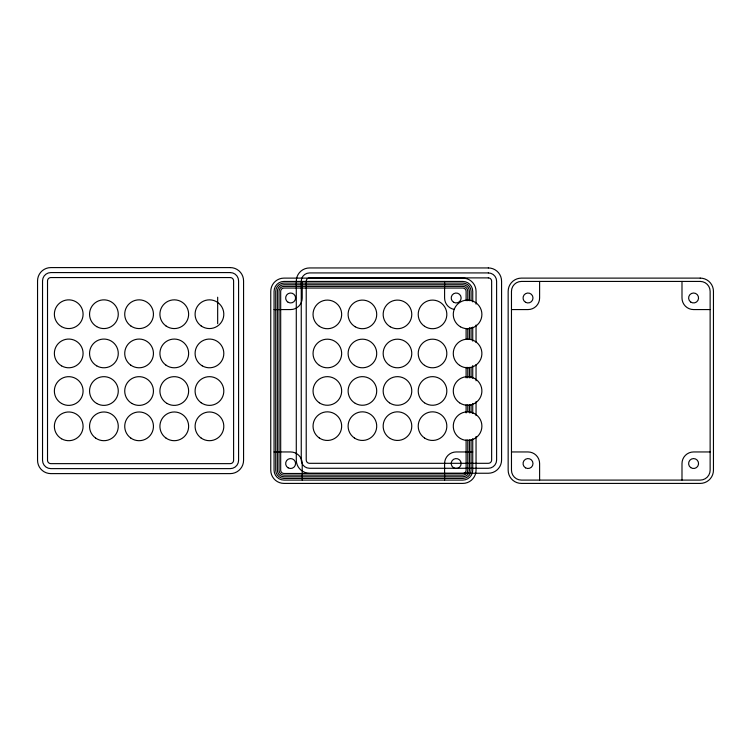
<?xml version="1.0" encoding="UTF-8"?>
<svg xmlns="http://www.w3.org/2000/svg" width="751" height="751" viewBox="0 0 751 751"><rect width="100%" height="100%" fill="white"/><g stroke="black" fill="none" stroke-linecap="round" stroke-linejoin="round"><path stroke-width="1.13" d="M274.059 309.572L290.618 309.572A11.594 11.594 0 0 0 302.212 297.978L302.212 281.428M511.469 309.572L528.028 309.572A11.594 11.594 0 0 0 539.612 297.978L539.612 281.428M710.136 309.572L693.586 309.572A11.594 11.594 0 0 1 681.992 297.978L681.992 281.428M274.059 451.952L290.618 451.952A11.594 11.594 0 0 1 302.212 463.545L302.212 480.096M472.736 451.952L456.176 451.952A11.594 11.594 0 0 0 444.592 463.545L444.592 480.096M511.469 451.952L528.028 451.952A11.594 11.594 0 0 1 539.612 463.545L539.612 480.096M710.136 451.952L693.586 451.952A11.594 11.594 0 0 0 681.992 463.545L681.992 480.096M476.05 304.127L476.05 291.36A13.246 13.246 0 0 0 462.804 278.114L284 278.114A13.246 13.246 0 0 0 270.754 291.36L270.754 470.164A13.246 13.246 0 0 0 284 483.409L462.804 483.409A13.246 13.246 0 0 0 476.05 470.164L476.05 436.491M476.05 325.033L476.05 342.447M476.05 364.507L476.05 380.757M476.05 401.663L476.05 415.594M472.736 301.874L472.736 291.36A9.932 9.932 0 0 0 462.804 281.428L284 281.428A9.932 9.932 0 0 0 274.059 291.36L274.059 470.164A9.932 9.932 0 0 0 284 480.096L462.804 480.096A9.932 9.932 0 0 0 472.736 470.164L472.736 438.612M472.736 327.079L472.736 341.085M472.736 365.587L472.736 378.429M472.736 403.55L472.736 413.435M471.074 300.71L471.074 291.36A8.28 8.28 0 0 0 462.804 283.08L284 283.08A8.28 8.28 0 0 0 275.72 291.36L275.72 470.164A8.28 8.28 0 0 0 284 478.443L462.804 478.443A8.28 8.28 0 0 0 471.074 470.164L471.074 439.776M471.074 327.586L471.074 339.274M471.074 367.323L471.074 377.837M471.074 404.723L471.074 412.9M469.422 300.71L469.422 291.36A6.618 6.618 0 0 0 462.804 284.742L284 284.742A6.618 6.618 0 0 0 277.372 291.36L277.372 470.164A6.618 6.618 0 0 0 284 476.782L462.804 476.782A6.618 6.618 0 0 0 469.422 470.164L469.422 439.776M469.422 327.586L469.422 339.274M469.422 367.323L469.422 377.837M469.422 404.723L469.422 412.9M467.77 300.71L467.77 291.36A4.966 4.966 0 0 0 462.804 286.394L284 286.394A4.966 4.966 0 0 0 279.034 291.36L279.034 470.164A4.966 4.966 0 0 0 284 475.13L462.804 475.13A4.966 4.966 0 0 0 467.77 470.164L467.77 439.776M467.77 328.76L467.77 339.274M467.77 367.323L467.77 377.837M467.77 404.723L467.77 411.726M466.108 300.71L466.108 291.36A3.314 3.314 0 0 0 462.804 288.046L284 288.046A3.314 3.314 0 0 0 280.686 291.36L280.686 470.164A3.314 3.314 0 0 0 284 473.477L462.804 473.477A3.314 3.314 0 0 0 466.108 470.164L466.108 439.776M466.108 328.76L466.108 339.274M466.108 367.323L466.108 377.837M466.108 404.723L466.108 412.9M444.592 281.428L444.592 297.978A11.594 11.594 0 0 0 454.449 309.44M217.668 297.208L217.668 323.7M230.275 267.591L50.843 267.591A13.293 13.293 0 0 0 37.55 280.883L37.55 460.316A13.293 13.293 0 0 0 50.843 473.609L230.275 473.609A13.293 13.293 0 0 0 243.568 460.316L243.568 280.883A13.293 13.293 0 0 0 230.275 267.591M488.328 267.947L309.525 267.947A13.246 13.246 0 0 0 296.288 281.193L296.288 459.997A13.246 13.246 0 0 0 309.525 473.243L488.328 473.243A13.246 13.246 0 0 0 501.574 459.997L501.574 281.193A13.246 13.246 0 0 0 488.328 267.947M230.275 272.575L50.843 272.575A8.308 8.308 0 0 0 42.535 280.883L42.535 460.316A8.308 8.308 0 0 0 50.843 468.624L230.275 468.624A8.308 8.308 0 0 0 238.583 460.316L238.583 280.883A8.308 8.308 0 0 0 230.275 272.575M488.328 272.923L309.525 272.923A8.28 8.28 0 0 0 301.254 281.193L301.254 459.997A8.28 8.28 0 0 0 309.525 468.277L488.328 468.277A8.28 8.28 0 0 0 496.608 459.997L496.608 281.193A8.28 8.28 0 0 0 488.328 272.923M230.275 277.56L50.843 277.56A3.323 3.323 0 0 0 47.52 280.883L47.52 460.316A3.323 3.323 0 0 0 50.843 463.639L230.275 463.639A3.323 3.323 0 0 0 233.599 460.316L233.599 280.883A3.323 3.323 0 0 0 230.275 277.56M488.328 277.889L309.525 277.889A3.314 3.314 0 0 0 306.22 281.193L306.22 459.997A3.314 3.314 0 0 0 309.525 463.311L488.328 463.311A3.314 3.314 0 0 0 491.642 459.997L491.642 281.193A3.314 3.314 0 0 0 488.328 277.889M700.204 278.114L521.401 278.114A13.246 13.246 0 0 0 508.155 291.36L508.155 470.164A13.246 13.246 0 0 0 521.401 483.409L700.204 483.409A13.246 13.246 0 0 0 713.45 470.164L713.45 291.36A13.246 13.246 0 0 0 700.204 278.114M700.204 281.428L521.401 281.428A9.932 9.932 0 0 0 511.469 291.36L511.469 470.164A9.932 9.932 0 0 0 521.401 480.096L700.204 480.096A9.932 9.932 0 0 0 710.136 470.164L710.136 291.36A9.932 9.932 0 0 0 700.204 281.428M690.723 467.601A4.966 4.966 0 0 0 698.533 463.987A4.966 4.966 0 0 0 691.493 459.03A4.966 4.966 0 0 0 690.723 467.601M690.723 302.043A4.966 4.966 0 0 0 698.533 298.429A4.966 4.966 0 0 0 691.493 293.472A4.966 4.966 0 0 0 690.723 302.043M525.54 467.845A4.966 4.966 0 0 0 532.994 463.545A4.966 4.966 0 0 0 525.54 459.236A4.966 4.966 0 0 0 525.54 467.845M525.54 302.287A4.966 4.966 0 0 0 532.994 297.978A4.966 4.966 0 0 0 525.54 293.679A4.966 4.966 0 0 0 525.54 302.287M453.698 302.287A4.966 4.966 0 0 0 461.142 297.978A4.966 4.966 0 0 0 453.698 293.679A4.966 4.966 0 0 0 453.698 302.287M453.698 467.845A4.966 4.966 0 0 0 461.142 463.545A4.966 4.966 0 0 0 453.698 459.236A4.966 4.966 0 0 0 453.698 467.845M288.14 302.287A4.966 4.966 0 0 0 295.584 297.978A4.966 4.966 0 0 0 288.14 293.679A4.966 4.966 0 0 0 288.14 302.287M288.14 467.845A4.966 4.966 0 0 0 295.584 463.545A4.966 4.966 0 0 0 288.14 459.236A4.966 4.966 0 0 0 288.14 467.845M460.429 326.798A14.316 14.316 0 0 0 481.898 314.406A14.316 14.316 0 0 0 460.429 302.005A14.316 14.316 0 0 0 460.429 326.798M424.503 326.263A14.316 14.316 0 0 0 446.798 315.429A14.316 14.316 0 0 0 426.268 301.526A14.316 14.316 0 0 0 424.503 326.263M390.313 326.798A14.316 14.316 0 0 0 411.783 314.406A14.316 14.316 0 0 0 390.313 302.005A14.316 14.316 0 0 0 390.313 326.798M355.251 326.798A14.316 14.316 0 0 0 376.72 314.406A14.316 14.316 0 0 0 355.251 302.005A14.316 14.316 0 0 0 355.251 326.798M319.325 326.263A14.316 14.316 0 0 0 341.63 315.429A14.316 14.316 0 0 0 321.099 301.526A14.316 14.316 0 0 0 319.325 326.263M319.325 365.333A14.316 14.316 0 0 0 341.63 354.5A14.316 14.316 0 0 0 321.099 340.607A14.316 14.316 0 0 0 319.325 365.333M354.388 365.333A14.316 14.316 0 0 0 376.683 354.5A14.316 14.316 0 0 0 356.152 340.607A14.316 14.316 0 0 0 354.388 365.333M389.44 365.333A14.316 14.316 0 0 0 411.745 354.5A14.316 14.316 0 0 0 391.215 340.607A14.316 14.316 0 0 0 389.44 365.333M424.503 365.333A14.316 14.316 0 0 0 446.798 354.5A14.316 14.316 0 0 0 426.268 340.607A14.316 14.316 0 0 0 424.503 365.333M459.556 365.333A14.316 14.316 0 0 0 481.86 354.5A14.316 14.316 0 0 0 461.33 340.607A14.316 14.316 0 0 0 459.556 365.333M459.556 402.808A14.316 14.316 0 0 0 481.86 391.975A14.316 14.316 0 0 0 461.33 378.082A14.316 14.316 0 0 0 459.556 402.808M424.503 402.808A14.316 14.316 0 0 0 446.798 391.975A14.316 14.316 0 0 0 426.268 378.082A14.316 14.316 0 0 0 424.503 402.808M389.44 402.808A14.316 14.316 0 0 0 411.745 391.975A14.316 14.316 0 0 0 391.215 378.082A14.316 14.316 0 0 0 389.44 402.808M355.251 403.343A14.316 14.316 0 0 0 376.72 390.952A14.316 14.316 0 0 0 355.251 378.56A14.316 14.316 0 0 0 355.251 403.343M319.325 402.808A14.316 14.316 0 0 0 341.63 391.975A14.316 14.316 0 0 0 321.099 378.082A14.316 14.316 0 0 0 319.325 402.808M319.325 437.993A14.316 14.316 0 0 0 341.63 427.159A14.316 14.316 0 0 0 321.099 413.266A14.316 14.316 0 0 0 319.325 437.993M354.388 437.993A14.316 14.316 0 0 0 376.683 427.159A14.316 14.316 0 0 0 356.152 413.266A14.316 14.316 0 0 0 354.388 437.993M390.313 438.537A14.316 14.316 0 0 0 411.783 426.146A14.316 14.316 0 0 0 390.313 413.745A14.316 14.316 0 0 0 390.313 438.537M424.503 437.993A14.316 14.316 0 0 0 446.798 427.159A14.316 14.316 0 0 0 426.268 413.266A14.316 14.316 0 0 0 424.503 437.993M460.429 438.537A14.316 14.316 0 0 0 481.898 426.146A14.316 14.316 0 0 0 460.429 413.745A14.316 14.316 0 0 0 460.429 438.537M201.184 438.077A14.363 14.363 0 0 0 223.751 427.629A14.363 14.363 0 0 0 203.418 413.303A14.363 14.363 0 0 0 201.184 438.077M165.999 438.077A14.363 14.363 0 0 0 188.576 427.629A14.363 14.363 0 0 0 168.233 413.303A14.363 14.363 0 0 0 165.999 438.077M130.815 438.077A14.363 14.363 0 0 0 153.392 427.629A14.363 14.363 0 0 0 133.049 413.303A14.363 14.363 0 0 0 130.815 438.077M95.64 438.077A14.363 14.363 0 0 0 118.207 427.629A14.363 14.363 0 0 0 97.874 413.303A14.363 14.363 0 0 0 95.64 438.077M61.544 438.772A14.363 14.363 0 0 0 83.089 426.333A14.363 14.363 0 0 0 61.544 413.895A14.363 14.363 0 0 0 61.544 438.772M61.544 403.465A14.363 14.363 0 0 0 83.089 391.027A14.363 14.363 0 0 0 61.544 378.588A14.363 14.363 0 0 0 61.544 403.465M96.729 403.465A14.363 14.363 0 0 0 118.273 391.027A14.363 14.363 0 0 0 96.729 378.588A14.363 14.363 0 0 0 96.729 403.465M131.904 403.465A14.363 14.363 0 0 0 153.448 391.027A14.363 14.363 0 0 0 131.904 378.588A14.363 14.363 0 0 0 131.904 403.465M167.088 403.465A14.363 14.363 0 0 0 188.632 391.027A14.363 14.363 0 0 0 167.088 378.588A14.363 14.363 0 0 0 167.088 403.465M201.184 402.771A14.363 14.363 0 0 0 223.751 392.313A14.363 14.363 0 0 0 203.418 377.988A14.363 14.363 0 0 0 201.184 402.771M202.272 365.859A14.363 14.363 0 0 0 223.817 353.421A14.363 14.363 0 0 0 202.272 340.982A14.363 14.363 0 0 0 202.272 365.859M165.999 365.164A14.363 14.363 0 0 0 188.576 354.716A14.363 14.363 0 0 0 168.233 340.391A14.363 14.363 0 0 0 165.999 365.164M130.815 365.164A14.363 14.363 0 0 0 153.392 354.716A14.363 14.363 0 0 0 133.049 340.391A14.363 14.363 0 0 0 130.815 365.164M96.729 365.859A14.363 14.363 0 0 0 118.273 353.421A14.363 14.363 0 0 0 96.729 340.982A14.363 14.363 0 0 0 96.729 365.859M61.544 365.859A14.363 14.363 0 0 0 83.089 353.421A14.363 14.363 0 0 0 61.544 340.982A14.363 14.363 0 0 0 61.544 365.859M61.544 326.647A14.363 14.363 0 0 0 83.089 314.209A14.363 14.363 0 0 0 61.544 301.771A14.363 14.363 0 0 0 61.544 326.647M96.729 326.647A14.363 14.363 0 0 0 118.273 314.209A14.363 14.363 0 0 0 96.729 301.771A14.363 14.363 0 0 0 96.729 326.647M130.815 325.953A14.363 14.363 0 0 0 153.392 315.495A14.363 14.363 0 0 0 133.049 301.17A14.363 14.363 0 0 0 130.815 325.953M165.999 325.953A14.363 14.363 0 0 0 188.576 315.495A14.363 14.363 0 0 0 168.233 301.17A14.363 14.363 0 0 0 165.999 325.953M201.184 325.953A14.363 14.363 0 0 0 223.751 315.495A14.363 14.363 0 0 0 203.418 301.17A14.363 14.363 0 0 0 201.184 325.953"/></g></svg>
